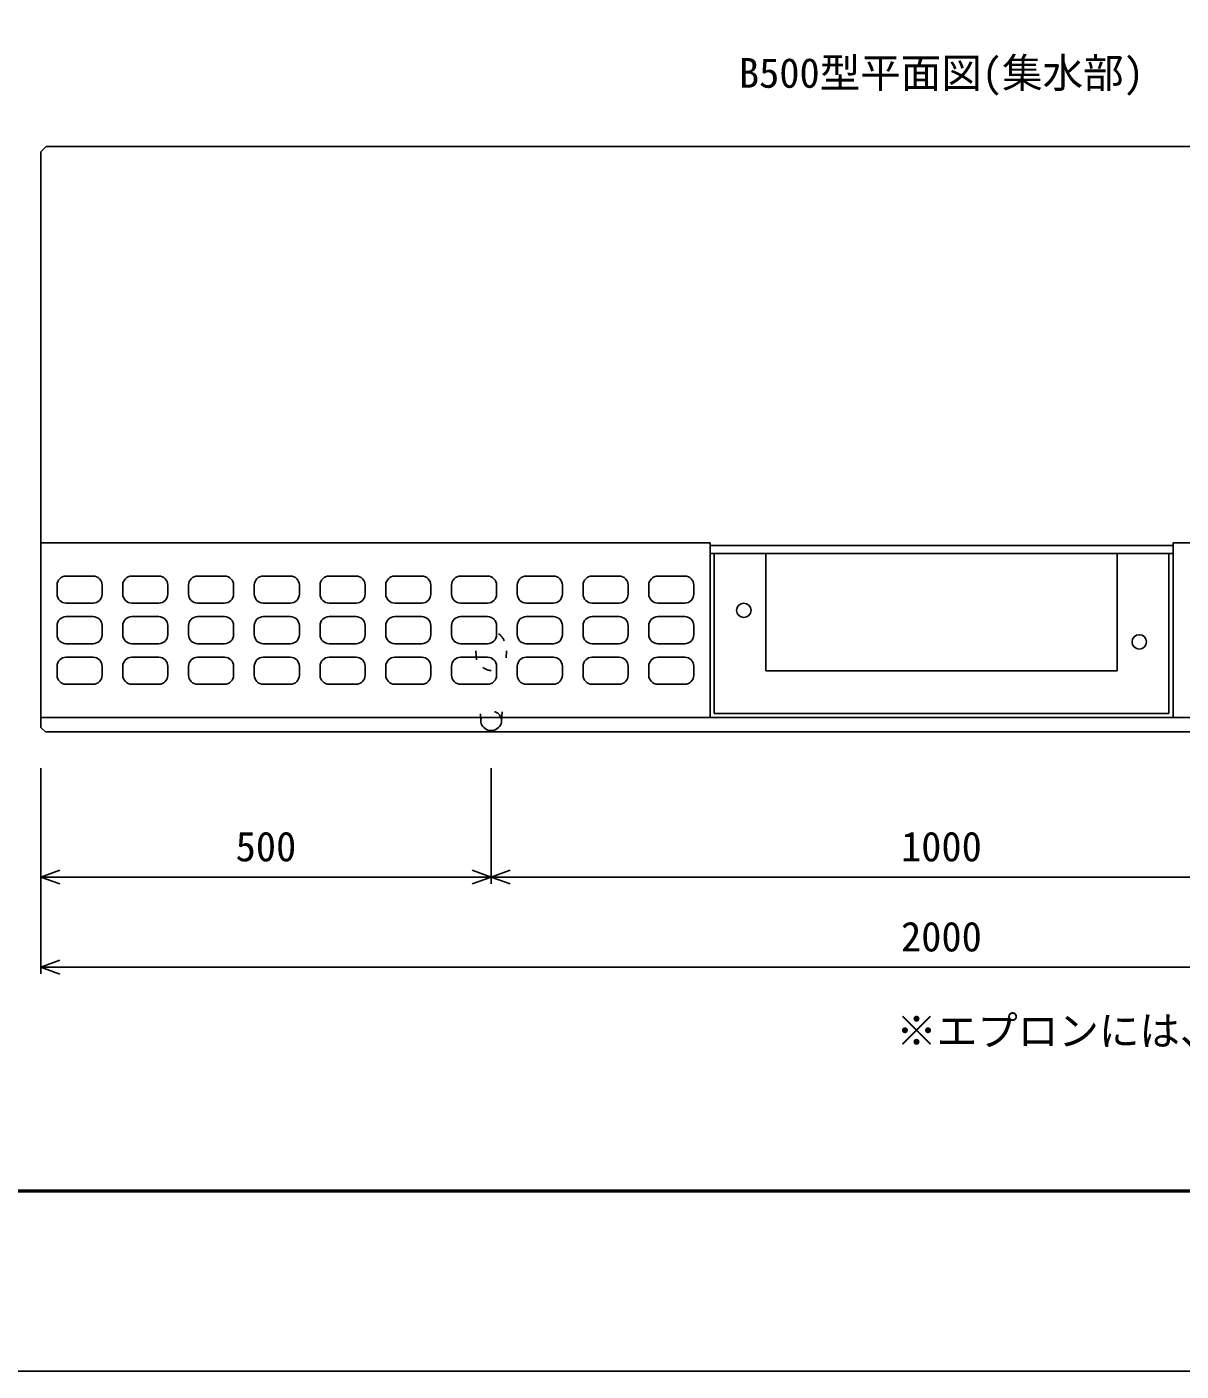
# Model space of a CAD drawing. Units: millimetres, scale not verified. Extents: x -12600 to 12600, y -5940 to 5940.
# Drawn here: x -10770 to -9488, y -5940 to -4448 of the extents above; entities that cross this region are included whole.
import ezdxf
from ezdxf.enums import TextEntityAlignment as Align

# ---------------------------------------------------------------- set-up
doc = ezdxf.new("R2010")
doc.units = ezdxf.units.MM
doc.header["$LTSCALE"] = 40
doc.linetypes.add('DOTTED', pattern=[1.75, 0.25, -1.5])
for name, color, linetype, lineweight in [('0-0_DIM', 7, 'Continuous', 25), ('0-1_Defpoints', 5, 'Continuous', 25), ('0-2_HATCH', 6, 'Continuous', 25), ('0-5_OUTLINE', 3, 'Continuous', 25), ('0-6_OUTLINE2', 4, 'DOTTED', 25), ('0-7_TXT', 7, 'Continuous', 25), ('0-8_WAKU', 3, 'Continuous', 25)]:
    doc.layers.add(name, color=color, linetype=linetype, lineweight=lineweight)
doc.styles.add('ＭＳ ゴシック', font='')
doc.styles.get('ＭＳ ゴシック').set_extended_font_data('MS Gothic')

msp = doc.modelspace()

# ---------------------------------------------------------------- linework, layer by layer
at = {"layer": '0-0_DIM'}
for p, q in [((-10754.31, -5499.02), (-10754.31, -5270.52)), ((-10254.31, -5399.02), (-10254.31, -5270.52)), ((-10254.31, -5391.52), (-10754.31, -5391.52)), ((-10254.31, -5391.52), (-9254.31, -5391.52)), ((-8754.31, -5491.52), (-10754.31, -5491.52))]:
    msp.add_line(p, q, dxfattribs=at)
for points in [[(-10733.17, -5383.82), (-10754.31, -5391.52), (-10733.17, -5399.21)], [(-10275.46, -5383.82), (-10254.31, -5391.52), (-10275.46, -5399.21)], [(-10233.17, -5383.82), (-10254.31, -5391.52), (-10233.17, -5399.21)], [(-10733.17, -5483.82), (-10754.31, -5491.52), (-10733.17, -5499.21)]]:
    msp.add_lwpolyline(points, dxfattribs=at)
at = {"layer": '0-1_Defpoints'}
msp.add_lwpolyline([(-12600, -5940), (-4200, -5940), (-4200, 0), (-12600, 0)], close=True, dxfattribs=at)
at = {"layer": '0-2_HATCH'}
for p, q in [((-10726.31, -5057.52), (-10696.31, -5057.52)), ((-10653.31, -5057.52), (-10623.31, -5057.52)), ((-10580.31, -5057.52), (-10550.31, -5057.52)), ((-10507.31, -5057.52), (-10477.31, -5057.52)), ((-10434.31, -5057.52), (-10404.31, -5057.52)), ((-10361.31, -5057.52), (-10331.31, -5057.52)), ((-10288.31, -5057.52), (-10258.31, -5057.52)), ((-10215.31, -5057.52), (-10185.31, -5057.52)), ((-10142.31, -5057.52), (-10112.31, -5057.52)), ((-10069.31, -5057.52), (-10039.31, -5057.52)), ((-10736.31, -5067.52), (-10736.31, -5077.52)), ((-10686.31, -5077.52), (-10686.31, -5067.52)), ((-10663.31, -5067.52), (-10663.31, -5077.52)), ((-10613.31, -5077.52), (-10613.31, -5067.52)), ((-10590.31, -5067.52), (-10590.31, -5077.52)), ((-10540.31, -5077.52), (-10540.31, -5067.52)), ((-10517.31, -5067.52), (-10517.31, -5077.52)), ((-10467.31, -5077.52), (-10467.31, -5067.52)), ((-10444.31, -5067.52), (-10444.31, -5077.52)), ((-10394.31, -5077.52), (-10394.31, -5067.52)), ((-10371.31, -5067.52), (-10371.31, -5077.52)), ((-10321.31, -5077.52), (-10321.31, -5067.52)), ((-10298.31, -5067.52), (-10298.31, -5077.52)), ((-10248.31, -5077.52), (-10248.31, -5067.52)), ((-10225.31, -5067.52), (-10225.31, -5077.52)), ((-10175.31, -5077.52), (-10175.31, -5067.52)), ((-10152.31, -5067.52), (-10152.31, -5077.52)), ((-10102.31, -5077.52), (-10102.31, -5067.52)), ((-10079.31, -5067.52), (-10079.31, -5077.52)), ((-10029.31, -5077.52), (-10029.31, -5067.52)), ((-10696.31, -5087.52), (-10726.31, -5087.52)), ((-10623.31, -5087.52), (-10653.31, -5087.52)), ((-10550.31, -5087.52), (-10580.31, -5087.52)), ((-10477.31, -5087.52), (-10507.31, -5087.52)), ((-10404.31, -5087.52), (-10434.31, -5087.52)), ((-10331.31, -5087.52), (-10361.31, -5087.52)), ((-10258.31, -5087.52), (-10288.31, -5087.52)), ((-10185.31, -5087.52), (-10215.31, -5087.52)), ((-10112.31, -5087.52), (-10142.31, -5087.52)), ((-10039.31, -5087.52), (-10069.31, -5087.52)), ((-10726.31, -5102.52), (-10696.31, -5102.52)), ((-10653.31, -5102.52), (-10623.31, -5102.52)), ((-10580.31, -5102.52), (-10550.31, -5102.52)), ((-10507.31, -5102.52), (-10477.31, -5102.52)), ((-10434.31, -5102.52), (-10404.31, -5102.52)), ((-10361.31, -5102.52), (-10331.31, -5102.52)), ((-10288.31, -5102.52), (-10258.31, -5102.52)), ((-10215.31, -5102.52), (-10185.31, -5102.52)), ((-10142.31, -5102.52), (-10112.31, -5102.52)), ((-10069.31, -5102.52), (-10039.31, -5102.52)), ((-10736.31, -5112.52), (-10736.31, -5122.52)), ((-10686.31, -5122.52), (-10686.31, -5112.52)), ((-10663.31, -5112.52), (-10663.31, -5122.52)), ((-10613.31, -5122.52), (-10613.31, -5112.52)), ((-10590.31, -5112.52), (-10590.31, -5122.52)), ((-10540.31, -5122.52), (-10540.31, -5112.52)), ((-10517.31, -5112.52), (-10517.31, -5122.52)), ((-10467.31, -5122.52), (-10467.31, -5112.52)), ((-10444.31, -5112.52), (-10444.31, -5122.52)), ((-10394.31, -5122.52), (-10394.31, -5112.52)), ((-10371.31, -5112.52), (-10371.31, -5122.52)), ((-10321.31, -5122.52), (-10321.31, -5112.52)), ((-10298.31, -5112.52), (-10298.31, -5122.52)), ((-10248.31, -5122.52), (-10248.31, -5112.52)), ((-10225.31, -5112.52), (-10225.31, -5122.52)), ((-10175.31, -5122.52), (-10175.31, -5112.52)), ((-10152.31, -5112.52), (-10152.31, -5122.52)), ((-10102.31, -5122.52), (-10102.31, -5112.52)), ((-10079.31, -5112.52), (-10079.31, -5122.52)), ((-10029.31, -5122.52), (-10029.31, -5112.52)), ((-10696.31, -5132.52), (-10726.31, -5132.52)), ((-10623.31, -5132.52), (-10653.31, -5132.52)), ((-10550.31, -5132.52), (-10580.31, -5132.52)), ((-10477.31, -5132.52), (-10507.31, -5132.52)), ((-10404.31, -5132.52), (-10434.31, -5132.52)), ((-10331.31, -5132.52), (-10361.31, -5132.52)), ((-10258.31, -5132.52), (-10288.31, -5132.52)), ((-10185.31, -5132.52), (-10215.31, -5132.52)), ((-10112.31, -5132.52), (-10142.31, -5132.52)), ((-10039.31, -5132.52), (-10069.31, -5132.52)), ((-10726.31, -5147.52), (-10696.31, -5147.52)), ((-10653.31, -5147.52), (-10623.31, -5147.52)), ((-10580.31, -5147.52), (-10550.31, -5147.52)), ((-10507.31, -5147.52), (-10477.31, -5147.52)), ((-10434.31, -5147.52), (-10404.31, -5147.52)), ((-10361.31, -5147.52), (-10331.31, -5147.52)), ((-10288.31, -5147.52), (-10258.31, -5147.52)), ((-10215.31, -5147.52), (-10185.31, -5147.52)), ((-10142.31, -5147.52), (-10112.31, -5147.52)), ((-10069.31, -5147.52), (-10039.31, -5147.52)), ((-10736.31, -5157.52), (-10736.31, -5167.52)), ((-10686.31, -5167.52), (-10686.31, -5157.52)), ((-10663.31, -5157.52), (-10663.31, -5167.52)), ((-10613.31, -5167.52), (-10613.31, -5157.52)), ((-10590.31, -5157.52), (-10590.31, -5167.52)), ((-10540.31, -5167.52), (-10540.31, -5157.52)), ((-10517.31, -5157.52), (-10517.31, -5167.52)), ((-10467.31, -5167.52), (-10467.31, -5157.52)), ((-10444.31, -5157.52), (-10444.31, -5167.52)), ((-10394.31, -5167.52), (-10394.31, -5157.52)), ((-10371.31, -5157.52), (-10371.31, -5167.52)), ((-10321.31, -5167.52), (-10321.31, -5157.52)), ((-10298.31, -5157.52), (-10298.31, -5167.52)), ((-10248.31, -5167.52), (-10248.31, -5157.52)), ((-10225.31, -5157.52), (-10225.31, -5167.52)), ((-10175.31, -5167.52), (-10175.31, -5157.52)), ((-10152.31, -5157.52), (-10152.31, -5167.52)), ((-10102.31, -5167.52), (-10102.31, -5157.52)), ((-10079.31, -5157.52), (-10079.31, -5167.52)), ((-10029.31, -5167.52), (-10029.31, -5157.52)), ((-10696.31, -5177.52), (-10726.31, -5177.52)), ((-10623.31, -5177.52), (-10653.31, -5177.52)), ((-10550.31, -5177.52), (-10580.31, -5177.52)), ((-10477.31, -5177.52), (-10507.31, -5177.52)), ((-10404.31, -5177.52), (-10434.31, -5177.52)), ((-10331.31, -5177.52), (-10361.31, -5177.52)), ((-10258.31, -5177.52), (-10288.31, -5177.52)), ((-10185.31, -5177.52), (-10215.31, -5177.52)), ((-10112.31, -5177.52), (-10142.31, -5177.52)), ((-10039.31, -5177.52), (-10069.31, -5177.52))]:
    msp.add_line(p, q, dxfattribs=at)
for centre, start, end in [((-10726.31, -5067.52), 90, 180), ((-10696.31, -5067.52), 0, 90), ((-10653.31, -5067.52), 90, 180), ((-10623.31, -5067.52), 0, 90), ((-10580.31, -5067.52), 90, 180), ((-10550.31, -5067.52), 0, 90), ((-10507.31, -5067.52), 90, 180), ((-10477.31, -5067.52), 0, 90), ((-10434.31, -5067.52), 90, 180), ((-10404.31, -5067.52), 0, 90), ((-10361.31, -5067.52), 90, 180), ((-10331.31, -5067.52), 0, 90), ((-10288.31, -5067.52), 90, 180), ((-10258.31, -5067.52), 0, 90), ((-10215.31, -5067.52), 90, 180), ((-10185.31, -5067.52), 0, 90), ((-10142.31, -5067.52), 90, 180), ((-10112.31, -5067.52), 0, 90), ((-10069.31, -5067.52), 90, 180), ((-10039.31, -5067.52), 0, 90), ((-10726.31, -5077.52), 180, 270), ((-10696.31, -5077.52), 270, 0), ((-10653.31, -5077.52), 180, 270), ((-10623.31, -5077.52), 270, 0), ((-10580.31, -5077.52), 180, 270), ((-10550.31, -5077.52), 270, 0), ((-10507.31, -5077.52), 180, 270), ((-10477.31, -5077.52), 270, 0), ((-10434.31, -5077.52), 180, 270), ((-10404.31, -5077.52), 270, 0), ((-10361.31, -5077.52), 180, 270), ((-10331.31, -5077.52), 270, 0), ((-10288.31, -5077.52), 180, 270), ((-10258.31, -5077.52), 270, 0), ((-10215.31, -5077.52), 180, 270), ((-10185.31, -5077.52), 270, 0), ((-10142.31, -5077.52), 180, 270), ((-10112.31, -5077.52), 270, 0), ((-10069.31, -5077.52), 180, 270), ((-10039.31, -5077.52), 270, 0), ((-10726.31, -5112.52), 90, 180), ((-10696.31, -5112.52), 0, 90), ((-10653.31, -5112.52), 90, 180), ((-10623.31, -5112.52), 0, 90), ((-10580.31, -5112.52), 90, 180), ((-10550.31, -5112.52), 0, 90), ((-10507.31, -5112.52), 90, 180), ((-10477.31, -5112.52), 0, 90), ((-10434.31, -5112.52), 90, 180), ((-10404.31, -5112.52), 0, 90), ((-10361.31, -5112.52), 90, 180), ((-10331.31, -5112.52), 0, 90), ((-10288.31, -5112.52), 90, 180), ((-10258.31, -5112.52), 0, 90), ((-10215.31, -5112.52), 90, 180), ((-10185.31, -5112.52), 0, 90), ((-10142.31, -5112.52), 90, 180), ((-10112.31, -5112.52), 0, 90), ((-10069.31, -5112.52), 90, 180), ((-10039.31, -5112.52), 0, 90), ((-10726.31, -5122.52), 180, 270), ((-10696.31, -5122.52), 270, 0), ((-10653.31, -5122.52), 180, 270), ((-10623.31, -5122.52), 270, 0), ((-10580.31, -5122.52), 180, 270), ((-10550.31, -5122.52), 270, 0), ((-10507.31, -5122.52), 180, 270), ((-10477.31, -5122.52), 270, 0), ((-10434.31, -5122.52), 180, 270), ((-10404.31, -5122.52), 270, 0), ((-10361.31, -5122.52), 180, 270), ((-10331.31, -5122.52), 270, 0), ((-10288.31, -5122.52), 180, 270), ((-10258.31, -5122.52), 270, 0), ((-10215.31, -5122.52), 180, 270), ((-10185.31, -5122.52), 270, 0), ((-10142.31, -5122.52), 180, 270), ((-10112.31, -5122.52), 270, 0), ((-10069.31, -5122.52), 180, 270), ((-10039.31, -5122.52), 270, 0), ((-10726.31, -5157.52), 90, 180), ((-10696.31, -5157.52), 0, 90), ((-10653.31, -5157.52), 90, 180), ((-10623.31, -5157.52), 0, 90), ((-10580.31, -5157.52), 90, 180), ((-10550.31, -5157.52), 0, 90), ((-10507.31, -5157.52), 90, 180), ((-10477.31, -5157.52), 0, 90), ((-10434.31, -5157.52), 90, 180), ((-10404.31, -5157.52), 0, 90), ((-10361.31, -5157.52), 90, 180), ((-10331.31, -5157.52), 0, 90), ((-10288.31, -5157.52), 90, 180), ((-10258.31, -5157.52), 0, 90), ((-10215.31, -5157.52), 90, 180), ((-10185.31, -5157.52), 0, 90), ((-10142.31, -5157.52), 90, 180), ((-10112.31, -5157.52), 0, 90), ((-10069.31, -5157.52), 90, 180), ((-10039.31, -5157.52), 0, 90), ((-10726.31, -5167.52), 180, 270), ((-10696.31, -5167.52), 270, 0), ((-10653.31, -5167.52), 180, 270), ((-10623.31, -5167.52), 270, 0), ((-10580.31, -5167.52), 180, 270), ((-10550.31, -5167.52), 270, 0), ((-10507.31, -5167.52), 180, 270), ((-10477.31, -5167.52), 270, 0), ((-10434.31, -5167.52), 180, 270), ((-10404.31, -5167.52), 270, 0), ((-10361.31, -5167.52), 180, 270), ((-10331.31, -5167.52), 270, 0), ((-10288.31, -5167.52), 180, 270), ((-10258.31, -5167.52), 270, 0), ((-10215.31, -5167.52), 180, 270), ((-10185.31, -5167.52), 270, 0), ((-10142.31, -5167.52), 180, 270), ((-10112.31, -5167.52), 270, 0), ((-10069.31, -5167.52), 180, 270), ((-10039.31, -5167.52), 270, 0)]:
    msp.add_arc(centre, 10, start, end, dxfattribs=at)
at = {"layer": '0-5_OUTLINE'}
for p, q in [((-10754.31, -4586.52), (-10748.31, -4580.52)), ((-8760.31, -4580.52), (-10748.31, -4580.52)), ((-10754.31, -4586.52), (-10754.31, -5225.52)), ((-10754.31, -5020.52), (-10011.31, -5020.52)), ((-10011.31, -5020.52), (-10011.31, -5214.52)), ((-9497.31, -5020.52), (-8754.31, -5020.52)), ((-9497.31, -5020.52), (-9497.31, -5214.52)), ((-8754.31, -5214.52), (-10754.31, -5214.52)), ((-10754.31, -5225.52), (-10749.31, -5230.52)), ((-8759.31, -5230.52), (-10749.31, -5230.52))]:
    msp.add_line(p, q, dxfattribs=at)
at = {"layer": '0-6_OUTLINE2', "linetype": 'Continuous'}
for p, q in [((-10011.31, -5023.52), (-9497.31, -5023.52)), ((-10011.31, -5032.52), (-9497.31, -5032.52)), ((-10006.81, -5032.52), (-10006.81, -5210.02)), ((-9559.31, -5032.52), (-9559.31, -5162.52)), ((-9501.81, -5032.52), (-9501.81, -5210.02)), ((-10011.31, -5214.52), (-9497.31, -5214.52)), ((-9501.81, -5210.02), (-10006.81, -5210.02))]:
    msp.add_line(p, q, dxfattribs=at)
at = {"layer": '0-6_OUTLINE2'}
for p, q in [((-10271.31, -5140.52), (-10265.81, -5218.07)), ((-10242.81, -5218.07), (-10237.31, -5140.52))]:
    msp.add_line(p, q, dxfattribs=at)
at = {"layer": '0-6_OUTLINE2', "linetype": 'Continuous'}
msp.add_lwpolyline([(-9949.31, -5032.52), (-9949.31, -5162.52), (-9559.31, -5162.52)], dxfattribs=at)
for centre in [(-9973.81, -5095.52), (-9534.81, -5130.52)]:
    msp.add_circle(centre, 8, dxfattribs=at)
at = {"layer": '0-6_OUTLINE2'}
msp.add_ellipse((-10254.31, -5140.52), major_axis=(0, -21.76), ratio=0.78125, dxfattribs=at)
msp.add_ellipse((-10254.31, -5218.07), major_axis=(11.5, 0), ratio=0.94, start_param=0.3346087, end_param=2.8069839, dxfattribs=at)
at = {"layer": '0-6_OUTLINE2', "linetype": 'Continuous'}
msp.add_ellipse((-10254.31, -5218.07), major_axis=(11.5, 0), ratio=0.94, start_param=2.8069839, end_param=6.617794, dxfattribs=at)
at = {"layer": '0-8_WAKU', "lineweight": 50}
msp.add_lwpolyline([(-12400, -5740), (-4400, -5740), (-4400, -200), (-12400, -200)], close=True, dxfattribs=at)

# ---------------------------------------------------------------- texts
at = {"layer": '0-0_DIM', "style": 'ＭＳ ゴシック'}
for s, p in [('500', (-10538.06, -5384.02)), ('1000', (-9799.31, -5384.02)), ('2000', (-9799.31, -5484.02))]:
    msp.add_text(s, height=32.99, dxfattribs=at).set_placement(p, align=Align.BOTTOM_LEFT)
at = {"layer": '0-7_TXT', "style": 'ＭＳ ゴシック'}
for s, p in [('B500型平面図(集水部)', (-9979.31, -4525.34)), ('※エプロンには、すべり抵抗値をあげるため模様を付す。', (-9804.62, -5588.65))]:
    msp.add_text(s, height=32.99, dxfattribs=at).set_placement(p, align=Align.BOTTOM_LEFT)

doc.saveas('drawing.dxf')
